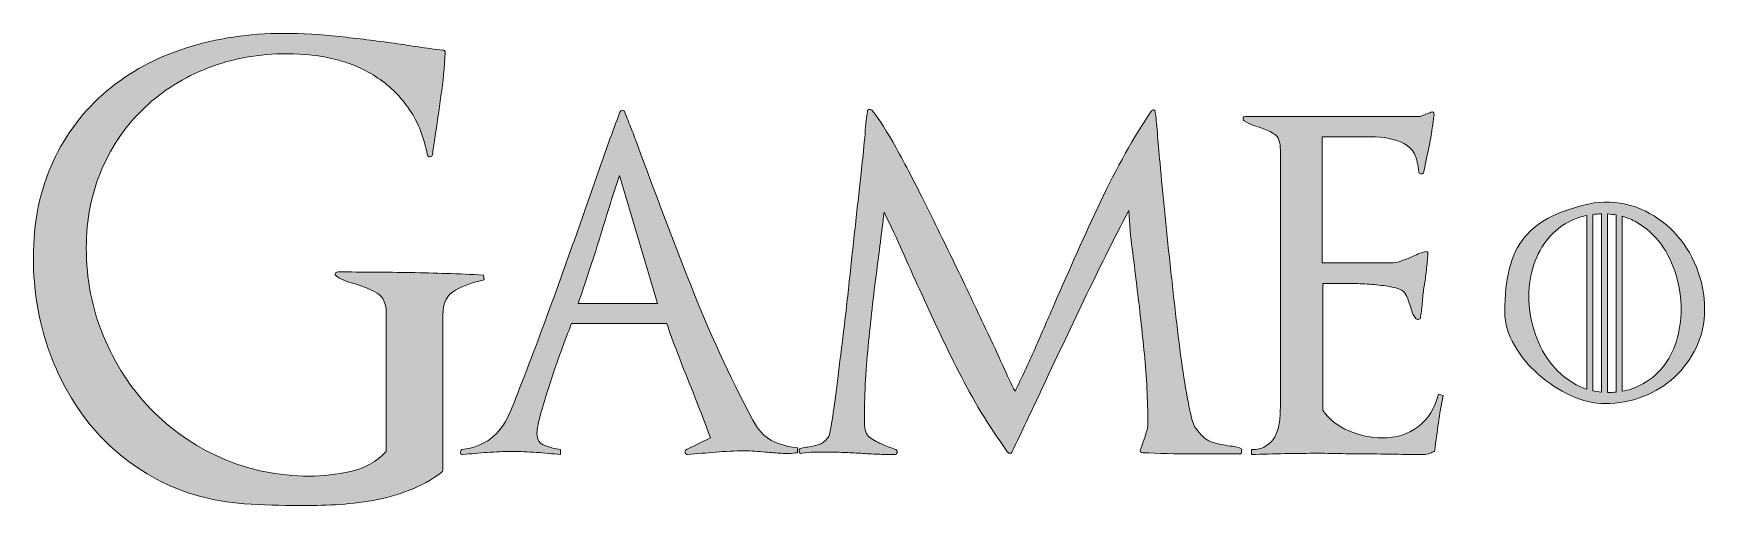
# Model space of a CAD drawing. Header units: inches. Extents: x 31.03 to 37.97, y -28.46 to -27.57.
# Drawn here: x 31.025 to 34.035, y -28.459 to -27.609 of the extents above; entities that cross this region are included whole.
import ezdxf

# ---------------------------------------------------------------- set-up
doc = ezdxf.new("R2010")
doc.units = ezdxf.units.IN
doc.header["$MEASUREMENT"] = 0
doc.layers.add('Layer 2', color=7, linetype='Continuous')
doc.layers.add('Layer 3', color=7, linetype='Continuous')

msp = doc.modelspace()

# ---------------------------------------------------------------- hatches: boundary and pattern name
at = {"layer": 'Layer 2', "true_color": 0xffffff}
h = msp.add_hatch(color=7, dxfattribs=at)
h.dxf.hatch_style = 2
edge = h.paths.add_edge_path()
edge.add_spline(control_points=[(31.7853, -28.0711), (31.7702, -28.0796), (31.7626, -28.0946), (31.7626, -28.116), (31.7626, -28.116), (31.7626, -28.396), (31.7626, -28.396), (31.7626, -28.3968), (31.7619, -28.3979), (31.7604, -28.3993), (31.7427, -28.4126), (31.7233, -28.4233), (31.7023, -28.4314), (31.6812, -28.4396), (31.6595, -28.4457), (31.637, -28.4497), (31.6144, -28.4537), (31.5919, -28.4563), (31.5694, -28.4575), (31.5469, -28.4586), (31.525, -28.4591), (31.5036, -28.4591), (31.4711, -28.4591), (31.4383, -28.458), (31.4051, -28.4558), (31.3468, -28.4514), (31.2942, -28.4366), (31.2473, -28.4115), (31.2005, -28.3864), (31.1606, -28.3538), (31.1278, -28.3136), (31.095, -28.2733), (31.0697, -28.2276), (31.052, -28.1763), (31.0343, -28.125), (31.0254, -28.071), (31.0254, -28.0141), (31.0254, -27.9485), (31.0372, -27.8903), (31.0608, -27.8398), (31.0844, -27.7893), (31.1167, -27.7468), (31.1577, -27.7125), (31.1986, -27.6782), (31.2464, -27.6524), (31.301, -27.635), (31.3556, -27.6177), (31.4139, -27.609), (31.4759, -27.609), (31.5091, -27.609), (31.5425, -27.6109), (31.5761, -27.6145), (31.6096, -27.6183), (31.6427, -27.6223), (31.6752, -27.6267), (31.6899, -27.6289), (31.7045, -27.6312), (31.7189, -27.6334), (31.7333, -27.6356), (31.7478, -27.6374), (31.7626, -27.6389), (31.7655, -27.6389), (31.767, -27.6404), (31.767, -27.6433), (31.7655, -27.6699), (31.763, -27.6959), (31.7593, -27.7214), (31.7556, -27.7468), (31.7519, -27.7725), (31.7482, -27.7983), (31.7475, -27.8035), (31.7467, -27.8085), (31.746, -27.8132), (31.7453, -27.818), (31.7445, -27.8226), (31.7438, -27.8271), (31.7438, -27.8293), (31.7425, -27.8306), (31.7399, -27.831), (31.7373, -27.8313), (31.7356, -27.8304), (31.7349, -27.8282), (31.729, -27.7965), (31.7183, -27.7692), (31.7028, -27.7463), (31.6873, -27.7234), (31.6683, -27.7044), (31.6458, -27.6893), (31.6233, -27.6741), (31.598, -27.6631), (31.57, -27.6561), (31.542, -27.649), (31.5128, -27.6455), (31.4825, -27.6455), (31.4316, -27.6455), (31.3842, -27.654), (31.3403, -27.671), (31.2964, -27.688), (31.2582, -27.7118), (31.2258, -27.7424), (31.1933, -27.773), (31.1676, -27.8099), (31.1488, -27.8531), (31.13, -27.8963), (31.1206, -27.9437), (31.1206, -27.9953), (31.1206, -28.0514), (31.1309, -28.1043), (31.1516, -28.1542), (31.1723, -28.204), (31.2005, -28.2475), (31.2363, -28.2848), (31.2721, -28.322), (31.3145, -28.3516), (31.3636, -28.3733), (31.4126, -28.3951), (31.4656, -28.406), (31.5224, -28.406), (31.5468, -28.406), (31.5715, -28.4032), (31.5966, -28.3977), (31.6216, -28.3922), (31.6431, -28.3802), (31.6608, -28.3617), (31.6608, -28.3617), (31.6608, -28.1127), (31.6608, -28.1127), (31.6608, -28.0949), (31.6552, -28.083), (31.6442, -28.0767), (31.6331, -28.0704), (31.6205, -28.065), (31.6065, -28.0606), (31.6006, -28.0591), (31.5947, -28.0573), (31.5888, -28.0551), (31.5829, -28.0529), (31.577, -28.0499), (31.5711, -28.0462), (31.5689, -28.0448), (31.5682, -28.0431), (31.5689, -28.0413), (31.5696, -28.0394), (31.5711, -28.0385), (31.5733, -28.0385), (31.6176, -28.0385), (31.6613, -28.0389), (31.7045, -28.0396), (31.7477, -28.0403), (31.7914, -28.0418), (31.8357, -28.044), (31.8357, -28.044), (31.8368, -28.0529), (31.8368, -28.0529), (31.8176, -28.0566), (31.8004, -28.0627), (31.7853, -28.0711)], knot_values=[0, 0, 0, 0, 1, 1, 1, 2, 2, 2, 3, 3, 3, 4, 4, 4, 5, 5, 5, 6, 6, 6, 7, 7, 7, 8, 8, 8, 9, 9, 9, 10, 10, 10, 11, 11, 11, 12, 12, 12, 13, 13, 13, 14, 14, 14, 15, 15, 15, 16, 16, 16, 17, 17, 17, 18, 18, 18, 19, 19, 19, 20, 20, 20, 21, 21, 21, 22, 22, 22, 23, 23, 23, 24, 24, 24, 25, 25, 25, 26, 26, 26, 27, 27, 27, 28, 28, 28, 29, 29, 29, 30, 30, 30, 31, 31, 31, 32, 32, 32, 33, 33, 33, 34, 34, 34, 35, 35, 35, 36, 36, 36, 37, 37, 37, 38, 38, 38, 39, 39, 39, 40, 40, 40, 41, 41, 41, 42, 42, 42, 43, 43, 43, 44, 44, 44, 45, 45, 45, 46, 46, 46, 47, 47, 47, 48, 48, 48, 49, 49, 49, 50, 50, 50, 51, 51, 51, 52, 52, 52, 52], degree=3, periodic=1)
h = msp.add_hatch(color=7, dxfattribs=at)
h.dxf.hatch_style = 2
edge = h.paths.add_edge_path()
edge.add_spline(control_points=[(32.3721, -28.365), (32.3629, -28.3643), (32.3531, -28.3636), (32.3428, -28.3628), (32.3369, -28.3621), (32.3308, -28.3615), (32.3245, -28.3612), (32.3183, -28.3608), (32.3118, -28.3606), (32.3051, -28.3606), (32.2882, -28.3606), (32.2712, -28.3613), (32.2542, -28.3628), (32.2373, -28.3643), (32.2203, -28.3658), (32.2033, -28.3672), (32.2011, -28.3672), (32.1996, -28.3661), (32.1989, -28.3639), (32.1981, -28.3617), (32.1989, -28.3599), (32.2011, -28.3584), (32.2011, -28.3584), (32.2443, -28.3374), (32.2443, -28.3374), (32.2317, -28.3027), (32.2186, -28.2686), (32.205, -28.235), (32.1913, -28.2014), (32.1782, -28.1669), (32.1657, -28.1315), (32.1657, -28.1315), (31.9941, -28.1315), (31.9941, -28.1315), (31.9904, -28.1411), (31.9851, -28.1553), (31.9781, -28.1741), (31.971, -28.1929), (31.9642, -28.2125), (31.9576, -28.2328), (31.951, -28.2531), (31.945, -28.2723), (31.9399, -28.2903), (31.9347, -28.3084), (31.9321, -28.3215), (31.9321, -28.3296), (31.9321, -28.3407), (31.9369, -28.3479), (31.9465, -28.3512), (31.9561, -28.3545), (31.9653, -28.3569), (31.9742, -28.3584), (31.9742, -28.3584), (31.9742, -28.3672), (31.9742, -28.3672), (31.9602, -28.3658), (31.9458, -28.3645), (31.931, -28.3634), (31.9163, -28.3623), (31.9015, -28.3617), (31.8868, -28.3617), (31.872, -28.3617), (31.8572, -28.3623), (31.8425, -28.3634), (31.8277, -28.3645), (31.813, -28.3658), (31.7982, -28.3672), (31.796, -28.368), (31.7947, -28.3669), (31.7943, -28.3639), (31.7939, -28.361), (31.7949, -28.3591), (31.7971, -28.3584), (31.8377, -28.3532), (31.8661, -28.3318), (31.8823, -28.2942), (31.8823, -28.2942), (31.8823, -28.2953), (31.8823, -28.2953), (31.9037, -28.2414), (31.9244, -28.1876), (31.9443, -28.1337), (31.9642, -28.0798), (31.9838, -28.0256), (32.003, -27.971), (32.0163, -27.9341), (32.0292, -27.8974), (32.0417, -27.8608), (32.0543, -27.8243), (32.0675, -27.7876), (32.0816, -27.7507), (32.0823, -27.7485), (32.0838, -27.7474), (32.086, -27.7474), (32.0882, -27.7474), (32.0897, -27.7485), (32.0904, -27.7507), (32.0941, -27.761), (32.098, -27.7712), (32.1021, -27.7811), (32.1061, -27.7911), (32.11, -27.8013), (32.1137, -27.8116), (32.1439, -27.8942), (32.1755, -27.9772), (32.2083, -28.0606), (32.2411, -28.144), (32.2786, -28.2255), (32.3207, -28.3052), (32.3295, -28.3222), (32.3408, -28.3344), (32.3544, -28.3418), (32.3681, -28.3491), (32.3837, -28.3536), (32.4015, -28.355), (32.4015, -28.355), (32.4015, -28.3639), (32.4015, -28.3639), (32.3911, -28.3654), (32.3813, -28.3658), (32.3721, -28.365)], knot_values=[0, 0, 0, 0, 1, 1, 1, 2, 2, 2, 3, 3, 3, 4, 4, 4, 5, 5, 5, 6, 6, 6, 7, 7, 7, 8, 8, 8, 9, 9, 9, 10, 10, 10, 11, 11, 11, 12, 12, 12, 13, 13, 13, 14, 14, 14, 15, 15, 15, 16, 16, 16, 17, 17, 17, 18, 18, 18, 19, 19, 19, 20, 20, 20, 21, 21, 21, 22, 22, 22, 23, 23, 23, 24, 24, 24, 25, 25, 25, 26, 26, 26, 27, 27, 27, 28, 28, 28, 29, 29, 29, 30, 30, 30, 31, 31, 31, 32, 32, 32, 33, 33, 33, 34, 34, 34, 35, 35, 35, 36, 36, 36, 37, 37, 37, 38, 38, 38, 39, 39, 39, 40, 40, 40, 40], degree=3, periodic=1)
edge = h.paths.add_edge_path()
edge.add_spline(control_points=[(32.0805, -27.8647), (32.0679, -27.9038), (32.0559, -27.942), (32.0445, -27.9793), (32.033, -28.0165), (32.0203, -28.0551), (32.0063, -28.095), (32.0063, -28.095), (32.1491, -28.095), (32.1491, -28.095), (32.1491, -28.095), (32.0805, -27.8647), (32.0805, -27.8647)], knot_values=[0, 0, 0, 0, 1, 1, 1, 2, 2, 2, 3, 3, 3, 4, 4, 4, 4], degree=3, periodic=1)
h = msp.add_hatch(color=7, dxfattribs=at)
h.dxf.hatch_style = 2
edge = h.paths.add_edge_path()
edge.add_spline(control_points=[(33.2003, -28.3661), (33.1707, -28.3661), (33.1408, -28.3661), (33.1106, -28.3661), (33.0811, -28.3661), (33.0519, -28.3654), (33.0232, -28.3639), (33.0187, -28.3639), (33.0172, -28.3621), (33.0187, -28.3584), (33.0194, -28.3569), (33.02, -28.3554), (33.0204, -28.354), (33.0207, -28.3525), (33.0213, -28.351), (33.022, -28.3495), (33.0243, -28.3429), (33.0265, -28.3362), (33.0287, -28.3296), (33.0309, -28.323), (33.032, -28.3167), (33.032, -28.3108), (33.032, -28.2687), (33.0299, -28.2272), (33.0259, -28.1863), (33.0218, -28.1453), (33.0172, -28.1042), (33.0121, -28.0629), (33.0091, -28.0378), (33.0063, -28.0154), (33.0038, -27.9959), (33.0012, -27.9763), (32.9991, -27.9536), (32.9977, -27.9278), (32.9696, -27.9817), (32.9427, -28.0356), (32.9169, -28.0894), (32.891, -28.1433), (32.8652, -28.1979), (32.8394, -28.2532), (32.8305, -28.2717), (32.8219, -28.29), (32.8134, -28.308), (32.8049, -28.3261), (32.7962, -28.3444), (32.7874, -28.3628), (32.7866, -28.3643), (32.7855, -28.365), (32.7841, -28.365), (32.7826, -28.365), (32.7811, -28.3643), (32.7796, -28.3628), (32.7457, -28.3156), (32.7163, -28.2674), (32.6916, -28.2184), (32.6669, -28.1693), (32.6435, -28.12), (32.6213, -28.0706), (32.6095, -28.0448), (32.599, -28.0213), (32.5898, -28.0003), (32.5806, -27.9793), (32.5697, -27.9562), (32.5571, -27.9311), (32.5549, -27.9496), (32.5527, -27.9675), (32.5505, -27.9848), (32.5483, -28.0022), (32.5461, -28.0193), (32.5438, -28.0363), (32.5379, -28.082), (32.5328, -28.1274), (32.5284, -28.1724), (32.5239, -28.2174), (32.5217, -28.2632), (32.5217, -28.3097), (32.5217, -28.323), (32.525, -28.332), (32.5317, -28.3368), (32.5383, -28.3416), (32.5464, -28.3459), (32.556, -28.3495), (32.559, -28.351), (32.563, -28.3527), (32.5682, -28.3545), (32.5734, -28.3564), (32.5767, -28.3577), (32.5782, -28.3584), (32.5804, -28.3598), (32.5811, -28.3617), (32.5804, -28.3639), (32.5796, -28.3661), (32.5782, -28.3672), (32.576, -28.3672), (32.5656, -28.3672), (32.5555, -28.3671), (32.5455, -28.3667), (32.5355, -28.3663), (32.5254, -28.3658), (32.5151, -28.365), (32.5047, -28.3643), (32.4944, -28.3637), (32.4841, -28.3634), (32.4737, -28.363), (32.4634, -28.3628), (32.4531, -28.3628), (32.4457, -28.3628), (32.4383, -28.3628), (32.4309, -28.3628), (32.4243, -28.3628), (32.4169, -28.3636), (32.4088, -28.365), (32.4066, -28.3658), (32.4051, -28.3647), (32.4044, -28.3617), (32.4036, -28.3588), (32.4044, -28.3569), (32.4066, -28.3562), (32.4125, -28.3547), (32.4169, -28.354), (32.4199, -28.354), (32.428, -28.3525), (32.435, -28.3508), (32.4409, -28.349), (32.4468, -28.3471), (32.4524, -28.3422), (32.4575, -28.334), (32.459, -28.3318), (32.461, -28.3222), (32.4636, -28.3053), (32.4662, -28.2883), (32.4691, -28.2667), (32.4725, -28.2405), (32.4758, -28.2143), (32.4795, -28.1846), (32.4835, -28.1514), (32.4876, -28.1182), (32.4914, -28.0843), (32.4951, -28.0496), (32.4988, -28.0149), (32.5025, -27.9808), (32.5062, -27.9472), (32.5099, -27.9136), (32.5132, -27.8828), (32.5162, -27.8547), (32.5191, -27.8304), (32.5213, -27.8088), (32.5228, -27.79), (32.5243, -27.7712), (32.5258, -27.7577), (32.5272, -27.7496), (32.5272, -27.7474), (32.5282, -27.7461), (32.53, -27.7457), (32.5318, -27.7454), (32.5335, -27.7459), (32.535, -27.7474), (32.5438, -27.757), (32.5564, -27.776), (32.5726, -27.8044), (32.5889, -27.8328), (32.6064, -27.8658), (32.6252, -27.9034), (32.644, -27.9411), (32.6636, -27.9809), (32.6839, -28.023), (32.7042, -28.065), (32.7228, -28.1042), (32.7398, -28.1403), (32.7523, -28.1662), (32.7626, -28.1883), (32.7708, -28.2067), (32.7789, -28.2252), (32.7863, -28.2407), (32.7929, -28.2532), (32.8047, -28.2296), (32.8167, -28.204), (32.8289, -28.1763), (32.841, -28.1486), (32.853, -28.1211), (32.8648, -28.0938), (32.8907, -28.0341), (32.918, -27.9736), (32.9468, -27.9123), (32.9755, -27.8511), (33.0061, -27.7965), (33.0386, -27.7485), (33.0401, -27.747), (33.0416, -27.7465), (33.043, -27.7468), (33.0445, -27.7472), (33.0453, -27.7485), (33.0453, -27.7507), (33.0467, -27.7596), (33.048, -27.7719), (33.0492, -27.7878), (33.0503, -27.8037), (33.0519, -27.8219), (33.0541, -27.8426), (33.0563, -27.8699), (33.0591, -27.8998), (33.0624, -27.9322), (33.0657, -27.9647), (33.0692, -27.9979), (33.0729, -28.0318), (33.0766, -28.0658), (33.0803, -28.0988), (33.084, -28.1309), (33.0877, -28.163), (33.0916, -28.1923), (33.0956, -28.2189), (33.0997, -28.2455), (33.1036, -28.2678), (33.1073, -28.2859), (33.1109, -28.304), (33.1146, -28.3152), (33.1183, -28.3196), (33.1264, -28.3315), (33.1342, -28.339), (33.1416, -28.3423), (33.1489, -28.3457), (33.1578, -28.3481), (33.1681, -28.3495), (33.1733, -28.351), (33.1787, -28.3519), (33.1842, -28.3523), (33.1897, -28.3527), (33.1954, -28.3543), (33.2013, -28.3573), (33.2013, -28.3573), (33.2003, -28.3661), (33.2003, -28.3661)], knot_values=[0, 0, 0, 0, 1, 1, 1, 2, 2, 2, 3, 3, 3, 4, 4, 4, 5, 5, 5, 6, 6, 6, 7, 7, 7, 8, 8, 8, 9, 9, 9, 10, 10, 10, 11, 11, 11, 12, 12, 12, 13, 13, 13, 14, 14, 14, 15, 15, 15, 16, 16, 16, 17, 17, 17, 18, 18, 18, 19, 19, 19, 20, 20, 20, 21, 21, 21, 22, 22, 22, 23, 23, 23, 24, 24, 24, 25, 25, 25, 26, 26, 26, 27, 27, 27, 28, 28, 28, 29, 29, 29, 30, 30, 30, 31, 31, 31, 32, 32, 32, 33, 33, 33, 34, 34, 34, 35, 35, 35, 36, 36, 36, 37, 37, 37, 38, 38, 38, 39, 39, 39, 40, 40, 40, 41, 41, 41, 42, 42, 42, 43, 43, 43, 44, 44, 44, 45, 45, 45, 46, 46, 46, 47, 47, 47, 48, 48, 48, 49, 49, 49, 50, 50, 50, 51, 51, 51, 52, 52, 52, 53, 53, 53, 54, 54, 54, 55, 55, 55, 56, 56, 56, 57, 57, 57, 58, 58, 58, 59, 59, 59, 60, 60, 60, 61, 61, 61, 62, 62, 62, 63, 63, 63, 64, 64, 64, 65, 65, 65, 66, 66, 66, 67, 67, 67, 68, 68, 68, 69, 69, 69, 70, 70, 70, 71, 71, 71, 72, 72, 72, 73, 73, 73, 74, 74, 74, 75, 75, 75, 76, 76, 76, 77, 77, 77, 77], degree=3, periodic=1)
h = msp.add_hatch(color=7, dxfattribs=at)
h.dxf.hatch_style = 2
edge = h.paths.add_edge_path()
edge.add_spline(control_points=[(33.5552, -28.3102), (33.553, -28.3261), (33.5508, -28.3425), (33.5486, -28.3595), (33.5486, -28.3617), (33.5471, -28.3628), (33.5441, -28.3628), (33.5441, -28.3628), (33.543, -28.3639), (33.543, -28.3639), (33.5371, -28.3661), (33.5323, -28.3672), (33.5286, -28.3672), (33.5117, -28.3672), (33.4945, -28.3671), (33.4772, -28.3667), (33.4598, -28.3663), (33.4427, -28.3661), (33.4257, -28.3661), (33.4109, -28.3661), (33.3966, -28.366), (33.3825, -28.3656), (33.3685, -28.3652), (33.3541, -28.365), (33.3394, -28.365), (33.3194, -28.365), (33.2993, -28.3652), (33.279, -28.3656), (33.2587, -28.366), (33.2386, -28.3665), (33.2187, -28.3672), (33.2187, -28.3672), (33.2187, -28.3584), (33.2187, -28.3584), (33.2298, -28.3584), (33.2388, -28.356), (33.2458, -28.3512), (33.2528, -28.3464), (33.2582, -28.3403), (33.2619, -28.3329), (33.2656, -28.3255), (33.268, -28.3172), (33.2691, -28.308), (33.2702, -28.2988), (33.2707, -28.2894), (33.2707, -28.2798), (33.2707, -28.2798), (33.2707, -27.8193), (33.2707, -27.8193), (33.2707, -27.8046), (33.2672, -27.795), (33.2602, -27.7906), (33.2532, -27.7861), (33.2456, -27.7824), (33.2375, -27.7795), (33.2331, -27.778), (33.2281, -27.7764), (33.2226, -27.7745), (33.2171, -27.7727), (33.2113, -27.7699), (33.2054, -27.7662), (33.2039, -27.7647), (33.2034, -27.7631), (33.2038, -27.7612), (33.2041, -27.7594), (33.2054, -27.7585), (33.2076, -27.7585), (33.2076, -27.7585), (33.5231, -27.7585), (33.5231, -27.7585), (33.5261, -27.757), (33.5292, -27.7557), (33.5325, -27.7546), (33.5358, -27.7535), (33.539, -27.7522), (33.5419, -27.7507), (33.5456, -27.7492), (33.5474, -27.7507), (33.5474, -27.7551), (33.5452, -27.7743), (33.5425, -27.7922), (33.5391, -27.8088), (33.5358, -27.8254), (33.5323, -27.8422), (33.5286, -27.8592), (33.5279, -27.8614), (33.5262, -27.8623), (33.5237, -27.8619), (33.5211, -27.8616), (33.5198, -27.8603), (33.5198, -27.8581), (33.5183, -27.8322), (33.5094, -27.8153), (33.4932, -27.8071), (33.477, -27.799), (33.457, -27.795), (33.4334, -27.795), (33.4334, -27.795), (33.346, -27.795), (33.346, -27.795), (33.346, -27.795), (33.346, -28.0219), (33.346, -28.0219), (33.346, -28.0219), (33.4744, -28.0219), (33.4744, -28.0219), (33.4781, -28.0219), (33.4829, -28.0208), (33.4888, -28.0186), (33.4947, -28.0163), (33.5006, -28.0141), (33.5065, -28.0119), (33.5146, -28.0075), (33.5227, -28.0042), (33.5309, -28.002), (33.5345, -28.0005), (33.5364, -28.002), (33.5364, -28.0064), (33.5356, -28.0152), (33.5347, -28.0248), (33.5336, -28.0352), (33.5325, -28.0455), (33.5312, -28.0551), (33.5297, -28.0639), (33.5282, -28.0728), (33.5271, -28.082), (33.5264, -28.0916), (33.5257, -28.1012), (33.5246, -28.1104), (33.5231, -28.1193), (33.5231, -28.1215), (33.5222, -28.123), (33.5203, -28.1237), (33.5185, -28.1245), (33.5168, -28.1241), (33.5154, -28.1226), (33.5116, -28.1189), (33.5093, -28.1152), (33.5082, -28.1115), (33.5071, -28.1079), (33.5058, -28.1038), (33.5043, -28.0994), (33.5028, -28.0949), (33.5013, -28.0905), (33.4999, -28.0861), (33.4984, -28.0817), (33.4958, -28.0776), (33.4921, -28.0739), (33.4884, -28.0702), (33.4816, -28.0675), (33.4716, -28.0656), (33.4617, -28.0638), (33.451, -28.0623), (33.4395, -28.0612), (33.4281, -28.0601), (33.4168, -28.0595), (33.4058, -28.0595), (33.3947, -28.0595), (33.3862, -28.0595), (33.3803, -28.0595), (33.3803, -28.0595), (33.3471, -28.0595), (33.3471, -28.0595), (33.3471, -28.0595), (33.3471, -28.2875), (33.3471, -28.2875), (33.3582, -28.3038), (33.3738, -28.3161), (33.3941, -28.3246), (33.4144, -28.3331), (33.4341, -28.3374), (33.4533, -28.3374), (33.4792, -28.3374), (33.5011, -28.3305), (33.5192, -28.3169), (33.5373, -28.3032), (33.5493, -28.2839), (33.5552, -28.2588), (33.5552, -28.2588), (33.564, -28.261), (33.564, -28.261), (33.5604, -28.278), (33.5574, -28.2944), (33.5552, -28.3102)], knot_values=[0, 0, 0, 0, 1, 1, 1, 2, 2, 2, 3, 3, 3, 4, 4, 4, 5, 5, 5, 6, 6, 6, 7, 7, 7, 8, 8, 8, 9, 9, 9, 10, 10, 10, 11, 11, 11, 12, 12, 12, 13, 13, 13, 14, 14, 14, 15, 15, 15, 16, 16, 16, 17, 17, 17, 18, 18, 18, 19, 19, 19, 20, 20, 20, 21, 21, 21, 22, 22, 22, 23, 23, 23, 24, 24, 24, 25, 25, 25, 26, 26, 26, 27, 27, 27, 28, 28, 28, 29, 29, 29, 30, 30, 30, 31, 31, 31, 32, 32, 32, 33, 33, 33, 34, 34, 34, 35, 35, 35, 36, 36, 36, 37, 37, 37, 38, 38, 38, 39, 39, 39, 40, 40, 40, 41, 41, 41, 42, 42, 42, 43, 43, 43, 44, 44, 44, 45, 45, 45, 46, 46, 46, 47, 47, 47, 48, 48, 48, 49, 49, 49, 50, 50, 50, 51, 51, 51, 52, 52, 52, 53, 53, 53, 54, 54, 54, 55, 55, 55, 56, 56, 56, 57, 57, 57, 58, 58, 58, 59, 59, 59, 60, 60, 60, 61, 61, 61, 61], degree=3, periodic=1)
at = {"layer": 'Layer 3', "true_color": 0xffffff}
h = msp.add_hatch(color=7, dxfattribs=at)
h.dxf.hatch_style = 2
edge = h.paths.add_edge_path()
edge.add_spline(control_points=[(34.0197, -28.174), (34.0099, -28.1947), (33.9968, -28.2126), (33.9804, -28.2277), (33.964, -28.2428), (33.9451, -28.2546), (33.9235, -28.263), (33.9019, -28.2714), (33.8791, -28.2755), (33.8552, -28.2755), (33.8355, -28.2755), (33.815, -28.2707), (33.7939, -28.2611), (33.7727, -28.2514), (33.7533, -28.2389), (33.7357, -28.2233), (33.7181, -28.2078), (33.7035, -28.1902), (33.692, -28.1705), (33.6804, -28.1508), (33.6747, -28.1309), (33.6747, -28.1107), (33.6747, -28.0801), (33.6775, -28.0538), (33.6832, -28.0318), (33.6888, -28.0097), (33.6979, -27.9911), (33.7105, -27.9758), (33.7231, -27.9605), (33.7397, -27.9479), (33.7602, -27.938), (33.7808, -27.9282), (33.8059, -27.9201), (33.8357, -27.9138), (33.8357, -27.9138), (33.8439, -27.9132), (33.8439, -27.9132), (33.8707, -27.9111), (33.8957, -27.915), (33.9188, -27.9248), (33.9418, -27.9347), (33.962, -27.9485), (33.9792, -27.9663), (33.9963, -27.9842), (34.0099, -28.0053), (34.0197, -28.0296), (34.0296, -28.0539), (34.0345, -28.0795), (34.0345, -28.1063), (34.0345, -28.1307), (34.0296, -28.1532), (34.0197, -28.174)], knot_values=[0, 0, 0, 0, 1, 1, 1, 2, 2, 2, 3, 3, 3, 4, 4, 4, 5, 5, 5, 6, 6, 6, 7, 7, 7, 8, 8, 8, 9, 9, 9, 10, 10, 10, 11, 11, 11, 12, 12, 12, 13, 13, 13, 14, 14, 14, 15, 15, 15, 16, 16, 16, 17, 17, 17, 17], degree=3, periodic=1)
edge = h.paths.add_edge_path()
edge.add_spline(control_points=[(33.849, -27.934), (33.8436, -27.9341), (33.8384, -27.9344), (33.8333, -27.935), (33.8333, -27.935), (33.8333, -28.2526), (33.8333, -28.2526), (33.8384, -28.2537), (33.8436, -28.2545), (33.849, -28.2549), (33.849, -28.2549), (33.849, -27.934), (33.849, -27.934)], knot_values=[0, 0, 0, 0, 1, 1, 1, 2, 2, 2, 3, 3, 3, 4, 4, 4, 4], degree=3, periodic=1)
edge = h.paths.add_edge_path()
edge.add_spline(control_points=[(33.8864, -28.2533), (33.8977, -28.2513), (33.908, -28.2479), (33.9175, -28.2432), (33.9339, -28.235), (33.9476, -28.2241), (33.9587, -28.2104), (33.9698, -28.1968), (33.9782, -28.181), (33.9839, -28.1629), (33.9895, -28.1449), (33.9924, -28.1258), (33.9924, -28.1057), (33.9924, -28.0851), (33.9893, -28.0646), (33.9832, -28.044), (33.9772, -28.0235), (33.9682, -28.005), (33.9562, -27.9887), (33.9442, -27.9723), (33.9296, -27.9591), (33.9122, -27.949), (33.9041, -27.9444), (33.8956, -27.9408), (33.8864, -27.9383), (33.8864, -27.9383), (33.8864, -28.2533), (33.8864, -28.2533), (33.8864, -28.2533), (33.8864, -28.2533), (33.8864, -28.2533)], knot_values=[0, 0, 0, 0, 1, 1, 1, 2, 2, 2, 3, 3, 3, 4, 4, 4, 5, 5, 5, 6, 6, 6, 7, 7, 7, 8, 8, 8, 9, 9, 9, 10, 10, 10, 10], degree=3, periodic=1)
edge = h.paths.add_edge_path()
edge.add_spline(control_points=[(33.8755, -27.9359), (33.8705, -27.935), (33.8652, -27.9344), (33.8599, -27.9341), (33.8599, -27.9341), (33.8599, -28.2554), (33.8599, -28.2554), (33.8602, -28.2554), (33.8606, -28.2554), (33.8609, -28.2554), (33.8659, -28.2554), (33.8708, -28.2552), (33.8755, -28.2547), (33.8755, -28.2547), (33.8755, -27.9359), (33.8755, -27.9359)], knot_values=[0, 0, 0, 0, 1, 1, 1, 2, 2, 2, 3, 3, 3, 4, 4, 4, 5, 5, 5, 5], degree=3, periodic=1)
edge = h.paths.add_edge_path()
edge.add_spline(control_points=[(33.8225, -27.9367), (33.8127, -27.9387), (33.8036, -27.9416), (33.7951, -27.9456), (33.7786, -27.9534), (33.7646, -27.9641), (33.7533, -27.9777), (33.742, -27.9913), (33.7333, -28.007), (33.7272, -28.0248), (33.7211, -28.0427), (33.7181, -28.0617), (33.7181, -28.0818), (33.7181, -28.1028), (33.7212, -28.1235), (33.7275, -28.1441), (33.7338, -28.1646), (33.7431, -28.1832), (33.7555, -28.1997), (33.7679, -28.2163), (33.7829, -28.2297), (33.8005, -28.24), (33.8074, -28.2441), (33.8148, -28.2473), (33.8225, -28.2498), (33.8225, -28.2498), (33.8225, -27.9367), (33.8225, -27.9367)], knot_values=[0, 0, 0, 0, 1, 1, 1, 2, 2, 2, 3, 3, 3, 4, 4, 4, 5, 5, 5, 6, 6, 6, 7, 7, 7, 8, 8, 8, 9, 9, 9, 9], degree=3, periodic=1)

# ---------------------------------------------------------------- linework, layer by layer
at = {"layer": 'Layer 2', "lineweight": 0}
for points, knots in [([(31.7853, -28.0711), (31.7702, -28.0796), (31.7626, -28.0946), (31.7626, -28.116), (31.7626, -28.116), (31.7626, -28.396), (31.7626, -28.396), (31.7626, -28.3968), (31.7619, -28.3979), (31.7604, -28.3993), (31.7427, -28.4126), (31.7233, -28.4233), (31.7023, -28.4314), (31.6812, -28.4396), (31.6595, -28.4457), (31.637, -28.4497), (31.6144, -28.4537), (31.5919, -28.4563), (31.5694, -28.4575), (31.5469, -28.4586), (31.525, -28.4591), (31.5036, -28.4591), (31.4711, -28.4591), (31.4383, -28.458), (31.4051, -28.4558), (31.3468, -28.4514), (31.2942, -28.4366), (31.2473, -28.4115), (31.2005, -28.3864), (31.1606, -28.3538), (31.1278, -28.3136), (31.095, -28.2733), (31.0697, -28.2276), (31.052, -28.1763), (31.0343, -28.125), (31.0254, -28.071), (31.0254, -28.0141), (31.0254, -27.9485), (31.0372, -27.8903), (31.0608, -27.8398), (31.0844, -27.7893), (31.1167, -27.7468), (31.1577, -27.7125), (31.1986, -27.6782), (31.2464, -27.6524), (31.301, -27.635), (31.3556, -27.6177), (31.4139, -27.609), (31.4759, -27.609), (31.5091, -27.609), (31.5425, -27.6109), (31.5761, -27.6145), (31.6096, -27.6183), (31.6427, -27.6223), (31.6752, -27.6267), (31.6899, -27.6289), (31.7045, -27.6312), (31.7189, -27.6334), (31.7333, -27.6356), (31.7478, -27.6374), (31.7626, -27.6389), (31.7655, -27.6389), (31.767, -27.6404), (31.767, -27.6433), (31.7655, -27.6699), (31.763, -27.6959), (31.7593, -27.7214), (31.7556, -27.7468), (31.7519, -27.7725), (31.7482, -27.7983), (31.7475, -27.8035), (31.7467, -27.8085), (31.746, -27.8132), (31.7453, -27.818), (31.7445, -27.8226), (31.7438, -27.8271), (31.7438, -27.8293), (31.7425, -27.8306), (31.7399, -27.831), (31.7373, -27.8313), (31.7356, -27.8304), (31.7349, -27.8282), (31.729, -27.7965), (31.7183, -27.7692), (31.7028, -27.7463), (31.6873, -27.7234), (31.6683, -27.7044), (31.6458, -27.6893), (31.6233, -27.6741), (31.598, -27.6631), (31.57, -27.6561), (31.542, -27.649), (31.5128, -27.6455), (31.4825, -27.6455), (31.4316, -27.6455), (31.3842, -27.654), (31.3403, -27.671), (31.2964, -27.688), (31.2582, -27.7118), (31.2258, -27.7424), (31.1933, -27.773), (31.1676, -27.8099), (31.1488, -27.8531), (31.13, -27.8963), (31.1206, -27.9437), (31.1206, -27.9953), (31.1206, -28.0514), (31.1309, -28.1043), (31.1516, -28.1542), (31.1723, -28.204), (31.2005, -28.2475), (31.2363, -28.2848), (31.2721, -28.322), (31.3145, -28.3516), (31.3636, -28.3733), (31.4126, -28.3951), (31.4656, -28.406), (31.5224, -28.406), (31.5468, -28.406), (31.5715, -28.4032), (31.5966, -28.3977), (31.6216, -28.3922), (31.6431, -28.3802), (31.6608, -28.3617), (31.6608, -28.3617), (31.6608, -28.1127), (31.6608, -28.1127), (31.6608, -28.0949), (31.6552, -28.083), (31.6442, -28.0767), (31.6331, -28.0704), (31.6205, -28.065), (31.6065, -28.0606), (31.6006, -28.0591), (31.5947, -28.0573), (31.5888, -28.0551), (31.5829, -28.0529), (31.577, -28.0499), (31.5711, -28.0462), (31.5689, -28.0448), (31.5682, -28.0431), (31.5689, -28.0413), (31.5696, -28.0394), (31.5711, -28.0385), (31.5733, -28.0385), (31.6176, -28.0385), (31.6613, -28.0389), (31.7045, -28.0396), (31.7477, -28.0403), (31.7914, -28.0418), (31.8357, -28.044), (31.8357, -28.044), (31.8368, -28.0529), (31.8368, -28.0529), (31.8176, -28.0566), (31.8004, -28.0627), (31.7853, -28.0711)], [0, 0, 0, 0, 1, 1, 1, 2, 2, 2, 3, 3, 3, 4, 4, 4, 5, 5, 5, 6, 6, 6, 7, 7, 7, 8, 8, 8, 9, 9, 9, 10, 10, 10, 11, 11, 11, 12, 12, 12, 13, 13, 13, 14, 14, 14, 15, 15, 15, 16, 16, 16, 17, 17, 17, 18, 18, 18, 19, 19, 19, 20, 20, 20, 21, 21, 21, 22, 22, 22, 23, 23, 23, 24, 24, 24, 25, 25, 25, 26, 26, 26, 27, 27, 27, 28, 28, 28, 29, 29, 29, 30, 30, 30, 31, 31, 31, 32, 32, 32, 33, 33, 33, 34, 34, 34, 35, 35, 35, 36, 36, 36, 37, 37, 37, 38, 38, 38, 39, 39, 39, 40, 40, 40, 41, 41, 41, 42, 42, 42, 43, 43, 43, 44, 44, 44, 45, 45, 45, 46, 46, 46, 47, 47, 47, 48, 48, 48, 49, 49, 49, 50, 50, 50, 51, 51, 51, 52, 52, 52, 52]), ([(32.3721, -28.365), (32.3629, -28.3643), (32.3531, -28.3636), (32.3428, -28.3628), (32.3369, -28.3621), (32.3308, -28.3615), (32.3245, -28.3612), (32.3183, -28.3608), (32.3118, -28.3606), (32.3051, -28.3606), (32.2882, -28.3606), (32.2712, -28.3613), (32.2542, -28.3628), (32.2373, -28.3643), (32.2203, -28.3658), (32.2033, -28.3672), (32.2011, -28.3672), (32.1996, -28.3661), (32.1989, -28.3639), (32.1981, -28.3617), (32.1989, -28.3599), (32.2011, -28.3584), (32.2011, -28.3584), (32.2443, -28.3374), (32.2443, -28.3374), (32.2317, -28.3027), (32.2186, -28.2686), (32.205, -28.235), (32.1913, -28.2014), (32.1782, -28.1669), (32.1657, -28.1315), (32.1657, -28.1315), (31.9941, -28.1315), (31.9941, -28.1315), (31.9904, -28.1411), (31.9851, -28.1553), (31.9781, -28.1741), (31.971, -28.1929), (31.9642, -28.2125), (31.9576, -28.2328), (31.951, -28.2531), (31.945, -28.2723), (31.9399, -28.2903), (31.9347, -28.3084), (31.9321, -28.3215), (31.9321, -28.3296), (31.9321, -28.3407), (31.9369, -28.3479), (31.9465, -28.3512), (31.9561, -28.3545), (31.9653, -28.3569), (31.9742, -28.3584), (31.9742, -28.3584), (31.9742, -28.3672), (31.9742, -28.3672), (31.9602, -28.3658), (31.9458, -28.3645), (31.931, -28.3634), (31.9163, -28.3623), (31.9015, -28.3617), (31.8868, -28.3617), (31.872, -28.3617), (31.8572, -28.3623), (31.8425, -28.3634), (31.8277, -28.3645), (31.813, -28.3658), (31.7982, -28.3672), (31.796, -28.368), (31.7947, -28.3669), (31.7943, -28.3639), (31.7939, -28.361), (31.7949, -28.3591), (31.7971, -28.3584), (31.8377, -28.3532), (31.8661, -28.3318), (31.8823, -28.2942), (31.8823, -28.2942), (31.8823, -28.2953), (31.8823, -28.2953), (31.9037, -28.2414), (31.9244, -28.1876), (31.9443, -28.1337), (31.9642, -28.0798), (31.9838, -28.0256), (32.003, -27.971), (32.0163, -27.9341), (32.0292, -27.8974), (32.0417, -27.8608), (32.0543, -27.8243), (32.0675, -27.7876), (32.0816, -27.7507), (32.0823, -27.7485), (32.0838, -27.7474), (32.086, -27.7474), (32.0882, -27.7474), (32.0897, -27.7485), (32.0904, -27.7507), (32.0941, -27.761), (32.098, -27.7712), (32.1021, -27.7811), (32.1061, -27.7911), (32.11, -27.8013), (32.1137, -27.8116), (32.1439, -27.8942), (32.1755, -27.9772), (32.2083, -28.0606), (32.2411, -28.144), (32.2786, -28.2255), (32.3207, -28.3052), (32.3295, -28.3222), (32.3408, -28.3344), (32.3544, -28.3418), (32.3681, -28.3491), (32.3837, -28.3536), (32.4015, -28.355), (32.4015, -28.355), (32.4015, -28.3639), (32.4015, -28.3639), (32.3911, -28.3654), (32.3813, -28.3658), (32.3721, -28.365)], [0, 0, 0, 0, 1, 1, 1, 2, 2, 2, 3, 3, 3, 4, 4, 4, 5, 5, 5, 6, 6, 6, 7, 7, 7, 8, 8, 8, 9, 9, 9, 10, 10, 10, 11, 11, 11, 12, 12, 12, 13, 13, 13, 14, 14, 14, 15, 15, 15, 16, 16, 16, 17, 17, 17, 18, 18, 18, 19, 19, 19, 20, 20, 20, 21, 21, 21, 22, 22, 22, 23, 23, 23, 24, 24, 24, 25, 25, 25, 26, 26, 26, 27, 27, 27, 28, 28, 28, 29, 29, 29, 30, 30, 30, 31, 31, 31, 32, 32, 32, 33, 33, 33, 34, 34, 34, 35, 35, 35, 36, 36, 36, 37, 37, 37, 38, 38, 38, 39, 39, 39, 40, 40, 40, 40]), ([(33.2003, -28.3661), (33.1707, -28.3661), (33.1408, -28.3661), (33.1106, -28.3661), (33.0811, -28.3661), (33.0519, -28.3654), (33.0232, -28.3639), (33.0187, -28.3639), (33.0172, -28.3621), (33.0187, -28.3584), (33.0194, -28.3569), (33.02, -28.3554), (33.0204, -28.354), (33.0207, -28.3525), (33.0213, -28.351), (33.022, -28.3495), (33.0243, -28.3429), (33.0265, -28.3362), (33.0287, -28.3296), (33.0309, -28.323), (33.032, -28.3167), (33.032, -28.3108), (33.032, -28.2687), (33.0299, -28.2272), (33.0259, -28.1863), (33.0218, -28.1453), (33.0172, -28.1042), (33.0121, -28.0629), (33.0091, -28.0378), (33.0063, -28.0154), (33.0038, -27.9959), (33.0012, -27.9763), (32.9991, -27.9536), (32.9977, -27.9278), (32.9696, -27.9817), (32.9427, -28.0356), (32.9169, -28.0894), (32.891, -28.1433), (32.8652, -28.1979), (32.8394, -28.2532), (32.8305, -28.2717), (32.8219, -28.29), (32.8134, -28.308), (32.8049, -28.3261), (32.7962, -28.3444), (32.7874, -28.3628), (32.7866, -28.3643), (32.7855, -28.365), (32.7841, -28.365), (32.7826, -28.365), (32.7811, -28.3643), (32.7796, -28.3628), (32.7457, -28.3156), (32.7163, -28.2674), (32.6916, -28.2184), (32.6669, -28.1693), (32.6435, -28.12), (32.6213, -28.0706), (32.6095, -28.0448), (32.599, -28.0213), (32.5898, -28.0003), (32.5806, -27.9793), (32.5697, -27.9562), (32.5571, -27.9311), (32.5549, -27.9496), (32.5527, -27.9675), (32.5505, -27.9848), (32.5483, -28.0022), (32.5461, -28.0193), (32.5438, -28.0363), (32.5379, -28.082), (32.5328, -28.1274), (32.5284, -28.1724), (32.5239, -28.2174), (32.5217, -28.2632), (32.5217, -28.3097), (32.5217, -28.323), (32.525, -28.332), (32.5317, -28.3368), (32.5383, -28.3416), (32.5464, -28.3459), (32.556, -28.3495), (32.559, -28.351), (32.563, -28.3527), (32.5682, -28.3545), (32.5734, -28.3564), (32.5767, -28.3577), (32.5782, -28.3584), (32.5804, -28.3598), (32.5811, -28.3617), (32.5804, -28.3639), (32.5796, -28.3661), (32.5782, -28.3672), (32.576, -28.3672), (32.5656, -28.3672), (32.5555, -28.3671), (32.5455, -28.3667), (32.5355, -28.3663), (32.5254, -28.3658), (32.5151, -28.365), (32.5047, -28.3643), (32.4944, -28.3637), (32.4841, -28.3634), (32.4737, -28.363), (32.4634, -28.3628), (32.4531, -28.3628), (32.4457, -28.3628), (32.4383, -28.3628), (32.4309, -28.3628), (32.4243, -28.3628), (32.4169, -28.3636), (32.4088, -28.365), (32.4066, -28.3658), (32.4051, -28.3647), (32.4044, -28.3617), (32.4036, -28.3588), (32.4044, -28.3569), (32.4066, -28.3562), (32.4125, -28.3547), (32.4169, -28.354), (32.4199, -28.354), (32.428, -28.3525), (32.435, -28.3508), (32.4409, -28.349), (32.4468, -28.3471), (32.4524, -28.3422), (32.4575, -28.334), (32.459, -28.3318), (32.461, -28.3222), (32.4636, -28.3053), (32.4662, -28.2883), (32.4691, -28.2667), (32.4725, -28.2405), (32.4758, -28.2143), (32.4795, -28.1846), (32.4835, -28.1514), (32.4876, -28.1182), (32.4914, -28.0843), (32.4951, -28.0496), (32.4988, -28.0149), (32.5025, -27.9808), (32.5062, -27.9472), (32.5099, -27.9136), (32.5132, -27.8828), (32.5162, -27.8547), (32.5191, -27.8304), (32.5213, -27.8088), (32.5228, -27.79), (32.5243, -27.7712), (32.5258, -27.7577), (32.5272, -27.7496), (32.5272, -27.7474), (32.5282, -27.7461), (32.53, -27.7457), (32.5318, -27.7454), (32.5335, -27.7459), (32.535, -27.7474), (32.5438, -27.757), (32.5564, -27.776), (32.5726, -27.8044), (32.5889, -27.8328), (32.6064, -27.8658), (32.6252, -27.9034), (32.644, -27.9411), (32.6636, -27.9809), (32.6839, -28.023), (32.7042, -28.065), (32.7228, -28.1042), (32.7398, -28.1403), (32.7523, -28.1662), (32.7626, -28.1883), (32.7708, -28.2067), (32.7789, -28.2252), (32.7863, -28.2407), (32.7929, -28.2532), (32.8047, -28.2296), (32.8167, -28.204), (32.8289, -28.1763), (32.841, -28.1486), (32.853, -28.1211), (32.8648, -28.0938), (32.8907, -28.0341), (32.918, -27.9736), (32.9468, -27.9123), (32.9755, -27.8511), (33.0061, -27.7965), (33.0386, -27.7485), (33.0401, -27.747), (33.0416, -27.7465), (33.043, -27.7468), (33.0445, -27.7472), (33.0453, -27.7485), (33.0453, -27.7507), (33.0467, -27.7596), (33.048, -27.7719), (33.0492, -27.7878), (33.0503, -27.8037), (33.0519, -27.8219), (33.0541, -27.8426), (33.0563, -27.8699), (33.0591, -27.8998), (33.0624, -27.9322), (33.0657, -27.9647), (33.0692, -27.9979), (33.0729, -28.0318), (33.0766, -28.0658), (33.0803, -28.0988), (33.084, -28.1309), (33.0877, -28.163), (33.0916, -28.1923), (33.0956, -28.2189), (33.0997, -28.2455), (33.1036, -28.2678), (33.1073, -28.2859), (33.1109, -28.304), (33.1146, -28.3152), (33.1183, -28.3196), (33.1264, -28.3315), (33.1342, -28.339), (33.1416, -28.3423), (33.1489, -28.3457), (33.1578, -28.3481), (33.1681, -28.3495), (33.1733, -28.351), (33.1787, -28.3519), (33.1842, -28.3523), (33.1897, -28.3527), (33.1954, -28.3543), (33.2013, -28.3573), (33.2013, -28.3573), (33.2003, -28.3661), (33.2003, -28.3661)], [0, 0, 0, 0, 1, 1, 1, 2, 2, 2, 3, 3, 3, 4, 4, 4, 5, 5, 5, 6, 6, 6, 7, 7, 7, 8, 8, 8, 9, 9, 9, 10, 10, 10, 11, 11, 11, 12, 12, 12, 13, 13, 13, 14, 14, 14, 15, 15, 15, 16, 16, 16, 17, 17, 17, 18, 18, 18, 19, 19, 19, 20, 20, 20, 21, 21, 21, 22, 22, 22, 23, 23, 23, 24, 24, 24, 25, 25, 25, 26, 26, 26, 27, 27, 27, 28, 28, 28, 29, 29, 29, 30, 30, 30, 31, 31, 31, 32, 32, 32, 33, 33, 33, 34, 34, 34, 35, 35, 35, 36, 36, 36, 37, 37, 37, 38, 38, 38, 39, 39, 39, 40, 40, 40, 41, 41, 41, 42, 42, 42, 43, 43, 43, 44, 44, 44, 45, 45, 45, 46, 46, 46, 47, 47, 47, 48, 48, 48, 49, 49, 49, 50, 50, 50, 51, 51, 51, 52, 52, 52, 53, 53, 53, 54, 54, 54, 55, 55, 55, 56, 56, 56, 57, 57, 57, 58, 58, 58, 59, 59, 59, 60, 60, 60, 61, 61, 61, 62, 62, 62, 63, 63, 63, 64, 64, 64, 65, 65, 65, 66, 66, 66, 67, 67, 67, 68, 68, 68, 69, 69, 69, 70, 70, 70, 71, 71, 71, 72, 72, 72, 73, 73, 73, 74, 74, 74, 75, 75, 75, 76, 76, 76, 77, 77, 77, 77]), ([(33.5552, -28.3102), (33.553, -28.3261), (33.5508, -28.3425), (33.5486, -28.3595), (33.5486, -28.3617), (33.5471, -28.3628), (33.5441, -28.3628), (33.5441, -28.3628), (33.543, -28.3639), (33.543, -28.3639), (33.5371, -28.3661), (33.5323, -28.3672), (33.5286, -28.3672), (33.5117, -28.3672), (33.4945, -28.3671), (33.4772, -28.3667), (33.4598, -28.3663), (33.4427, -28.3661), (33.4257, -28.3661), (33.4109, -28.3661), (33.3966, -28.366), (33.3825, -28.3656), (33.3685, -28.3652), (33.3541, -28.365), (33.3394, -28.365), (33.3194, -28.365), (33.2993, -28.3652), (33.279, -28.3656), (33.2587, -28.366), (33.2386, -28.3665), (33.2187, -28.3672), (33.2187, -28.3672), (33.2187, -28.3584), (33.2187, -28.3584), (33.2298, -28.3584), (33.2388, -28.356), (33.2458, -28.3512), (33.2528, -28.3464), (33.2582, -28.3403), (33.2619, -28.3329), (33.2656, -28.3255), (33.268, -28.3172), (33.2691, -28.308), (33.2702, -28.2988), (33.2707, -28.2894), (33.2707, -28.2798), (33.2707, -28.2798), (33.2707, -27.8193), (33.2707, -27.8193), (33.2707, -27.8046), (33.2672, -27.795), (33.2602, -27.7906), (33.2532, -27.7861), (33.2456, -27.7824), (33.2375, -27.7795), (33.2331, -27.778), (33.2281, -27.7764), (33.2226, -27.7745), (33.2171, -27.7727), (33.2113, -27.7699), (33.2054, -27.7662), (33.2039, -27.7647), (33.2034, -27.7631), (33.2038, -27.7612), (33.2041, -27.7594), (33.2054, -27.7585), (33.2076, -27.7585), (33.2076, -27.7585), (33.5231, -27.7585), (33.5231, -27.7585), (33.5261, -27.757), (33.5292, -27.7557), (33.5325, -27.7546), (33.5358, -27.7535), (33.539, -27.7522), (33.5419, -27.7507), (33.5456, -27.7492), (33.5474, -27.7507), (33.5474, -27.7551), (33.5452, -27.7743), (33.5425, -27.7922), (33.5391, -27.8088), (33.5358, -27.8254), (33.5323, -27.8422), (33.5286, -27.8592), (33.5279, -27.8614), (33.5262, -27.8623), (33.5237, -27.8619), (33.5211, -27.8616), (33.5198, -27.8603), (33.5198, -27.8581), (33.5183, -27.8322), (33.5094, -27.8153), (33.4932, -27.8071), (33.477, -27.799), (33.457, -27.795), (33.4334, -27.795), (33.4334, -27.795), (33.346, -27.795), (33.346, -27.795), (33.346, -27.795), (33.346, -28.0219), (33.346, -28.0219), (33.346, -28.0219), (33.4744, -28.0219), (33.4744, -28.0219), (33.4781, -28.0219), (33.4829, -28.0208), (33.4888, -28.0186), (33.4947, -28.0163), (33.5006, -28.0141), (33.5065, -28.0119), (33.5146, -28.0075), (33.5227, -28.0042), (33.5309, -28.002), (33.5345, -28.0005), (33.5364, -28.002), (33.5364, -28.0064), (33.5356, -28.0152), (33.5347, -28.0248), (33.5336, -28.0352), (33.5325, -28.0455), (33.5312, -28.0551), (33.5297, -28.0639), (33.5282, -28.0728), (33.5271, -28.082), (33.5264, -28.0916), (33.5257, -28.1012), (33.5246, -28.1104), (33.5231, -28.1193), (33.5231, -28.1215), (33.5222, -28.123), (33.5203, -28.1237), (33.5185, -28.1245), (33.5168, -28.1241), (33.5154, -28.1226), (33.5116, -28.1189), (33.5093, -28.1152), (33.5082, -28.1115), (33.5071, -28.1079), (33.5058, -28.1038), (33.5043, -28.0994), (33.5028, -28.0949), (33.5013, -28.0905), (33.4999, -28.0861), (33.4984, -28.0817), (33.4958, -28.0776), (33.4921, -28.0739), (33.4884, -28.0702), (33.4816, -28.0675), (33.4716, -28.0656), (33.4617, -28.0638), (33.451, -28.0623), (33.4395, -28.0612), (33.4281, -28.0601), (33.4168, -28.0595), (33.4058, -28.0595), (33.3947, -28.0595), (33.3862, -28.0595), (33.3803, -28.0595), (33.3803, -28.0595), (33.3471, -28.0595), (33.3471, -28.0595), (33.3471, -28.0595), (33.3471, -28.2875), (33.3471, -28.2875), (33.3582, -28.3038), (33.3738, -28.3161), (33.3941, -28.3246), (33.4144, -28.3331), (33.4341, -28.3374), (33.4533, -28.3374), (33.4792, -28.3374), (33.5011, -28.3305), (33.5192, -28.3169), (33.5373, -28.3032), (33.5493, -28.2839), (33.5552, -28.2588), (33.5552, -28.2588), (33.564, -28.261), (33.564, -28.261), (33.5604, -28.278), (33.5574, -28.2944), (33.5552, -28.3102)], [0, 0, 0, 0, 1, 1, 1, 2, 2, 2, 3, 3, 3, 4, 4, 4, 5, 5, 5, 6, 6, 6, 7, 7, 7, 8, 8, 8, 9, 9, 9, 10, 10, 10, 11, 11, 11, 12, 12, 12, 13, 13, 13, 14, 14, 14, 15, 15, 15, 16, 16, 16, 17, 17, 17, 18, 18, 18, 19, 19, 19, 20, 20, 20, 21, 21, 21, 22, 22, 22, 23, 23, 23, 24, 24, 24, 25, 25, 25, 26, 26, 26, 27, 27, 27, 28, 28, 28, 29, 29, 29, 30, 30, 30, 31, 31, 31, 32, 32, 32, 33, 33, 33, 34, 34, 34, 35, 35, 35, 36, 36, 36, 37, 37, 37, 38, 38, 38, 39, 39, 39, 40, 40, 40, 41, 41, 41, 42, 42, 42, 43, 43, 43, 44, 44, 44, 45, 45, 45, 46, 46, 46, 47, 47, 47, 48, 48, 48, 49, 49, 49, 50, 50, 50, 51, 51, 51, 52, 52, 52, 53, 53, 53, 54, 54, 54, 55, 55, 55, 56, 56, 56, 57, 57, 57, 58, 58, 58, 59, 59, 59, 60, 60, 60, 61, 61, 61, 61]), ([(32.0805, -27.8647), (32.0679, -27.9038), (32.0559, -27.942), (32.0445, -27.9793), (32.033, -28.0165), (32.0203, -28.0551), (32.0063, -28.095), (32.0063, -28.095), (32.1491, -28.095), (32.1491, -28.095), (32.1491, -28.095), (32.0805, -27.8647), (32.0805, -27.8647)], [0, 0, 0, 0, 1, 1, 1, 2, 2, 2, 3, 3, 3, 4, 4, 4, 4])]:
    msp.add_open_spline(points, degree=3, knots=knots, dxfattribs=at)
at = {"layer": 'Layer 3', "lineweight": 0}
for points, knots in [([(34.0197, -28.174), (34.0099, -28.1947), (33.9968, -28.2126), (33.9804, -28.2277), (33.964, -28.2428), (33.9451, -28.2546), (33.9235, -28.263), (33.9019, -28.2714), (33.8791, -28.2755), (33.8552, -28.2755), (33.8355, -28.2755), (33.815, -28.2707), (33.7939, -28.2611), (33.7727, -28.2514), (33.7533, -28.2389), (33.7357, -28.2233), (33.7181, -28.2078), (33.7035, -28.1902), (33.692, -28.1705), (33.6804, -28.1508), (33.6747, -28.1309), (33.6747, -28.1107), (33.6747, -28.0801), (33.6775, -28.0538), (33.6832, -28.0318), (33.6888, -28.0097), (33.6979, -27.9911), (33.7105, -27.9758), (33.7231, -27.9605), (33.7397, -27.9479), (33.7602, -27.938), (33.7808, -27.9282), (33.8059, -27.9201), (33.8357, -27.9138), (33.8357, -27.9138), (33.8439, -27.9132), (33.8439, -27.9132), (33.8707, -27.9111), (33.8957, -27.915), (33.9188, -27.9248), (33.9418, -27.9347), (33.962, -27.9485), (33.9792, -27.9663), (33.9963, -27.9842), (34.0099, -28.0053), (34.0197, -28.0296), (34.0296, -28.0539), (34.0345, -28.0795), (34.0345, -28.1063), (34.0345, -28.1307), (34.0296, -28.1532), (34.0197, -28.174)], [0, 0, 0, 0, 1, 1, 1, 2, 2, 2, 3, 3, 3, 4, 4, 4, 5, 5, 5, 6, 6, 6, 7, 7, 7, 8, 8, 8, 9, 9, 9, 10, 10, 10, 11, 11, 11, 12, 12, 12, 13, 13, 13, 14, 14, 14, 15, 15, 15, 16, 16, 16, 17, 17, 17, 17]), ([(33.8225, -27.9367), (33.8127, -27.9387), (33.8036, -27.9416), (33.7951, -27.9456), (33.7786, -27.9534), (33.7646, -27.9641), (33.7533, -27.9777), (33.742, -27.9913), (33.7333, -28.007), (33.7272, -28.0248), (33.7211, -28.0427), (33.7181, -28.0617), (33.7181, -28.0818), (33.7181, -28.1028), (33.7212, -28.1235), (33.7275, -28.1441), (33.7338, -28.1646), (33.7431, -28.1832), (33.7555, -28.1997), (33.7679, -28.2163), (33.7829, -28.2297), (33.8005, -28.24), (33.8074, -28.2441), (33.8148, -28.2473), (33.8225, -28.2498), (33.8225, -28.2498), (33.8225, -27.9367), (33.8225, -27.9367)], [0, 0, 0, 0, 1, 1, 1, 2, 2, 2, 3, 3, 3, 4, 4, 4, 5, 5, 5, 6, 6, 6, 7, 7, 7, 8, 8, 8, 9, 9, 9, 9]), ([(33.849, -27.934), (33.8436, -27.9341), (33.8384, -27.9344), (33.8333, -27.935), (33.8333, -27.935), (33.8333, -28.2526), (33.8333, -28.2526), (33.8384, -28.2537), (33.8436, -28.2545), (33.849, -28.2549), (33.849, -28.2549), (33.849, -27.934), (33.849, -27.934)], [0, 0, 0, 0, 1, 1, 1, 2, 2, 2, 3, 3, 3, 4, 4, 4, 4]), ([(33.8755, -27.9359), (33.8705, -27.935), (33.8652, -27.9344), (33.8599, -27.9341), (33.8599, -27.9341), (33.8599, -28.2554), (33.8599, -28.2554), (33.8602, -28.2554), (33.8606, -28.2554), (33.8609, -28.2554), (33.8659, -28.2554), (33.8708, -28.2552), (33.8755, -28.2547), (33.8755, -28.2547), (33.8755, -27.9359), (33.8755, -27.9359)], [0, 0, 0, 0, 1, 1, 1, 2, 2, 2, 3, 3, 3, 4, 4, 4, 5, 5, 5, 5]), ([(33.8864, -28.2533), (33.8977, -28.2513), (33.908, -28.2479), (33.9175, -28.2432), (33.9339, -28.235), (33.9476, -28.2241), (33.9587, -28.2104), (33.9698, -28.1968), (33.9782, -28.181), (33.9839, -28.1629), (33.9895, -28.1449), (33.9924, -28.1258), (33.9924, -28.1057), (33.9924, -28.0851), (33.9893, -28.0646), (33.9832, -28.044), (33.9772, -28.0235), (33.9682, -28.005), (33.9562, -27.9887), (33.9442, -27.9723), (33.9296, -27.9591), (33.9122, -27.949), (33.9041, -27.9444), (33.8956, -27.9408), (33.8864, -27.9383), (33.8864, -27.9383), (33.8864, -28.2533), (33.8864, -28.2533), (33.8864, -28.2533), (33.8864, -28.2533), (33.8864, -28.2533)], [0, 0, 0, 0, 1, 1, 1, 2, 2, 2, 3, 3, 3, 4, 4, 4, 5, 5, 5, 6, 6, 6, 7, 7, 7, 8, 8, 8, 9, 9, 9, 10, 10, 10, 10])]:
    msp.add_open_spline(points, degree=3, knots=knots, dxfattribs=at)

doc.saveas('drawing.dxf')
